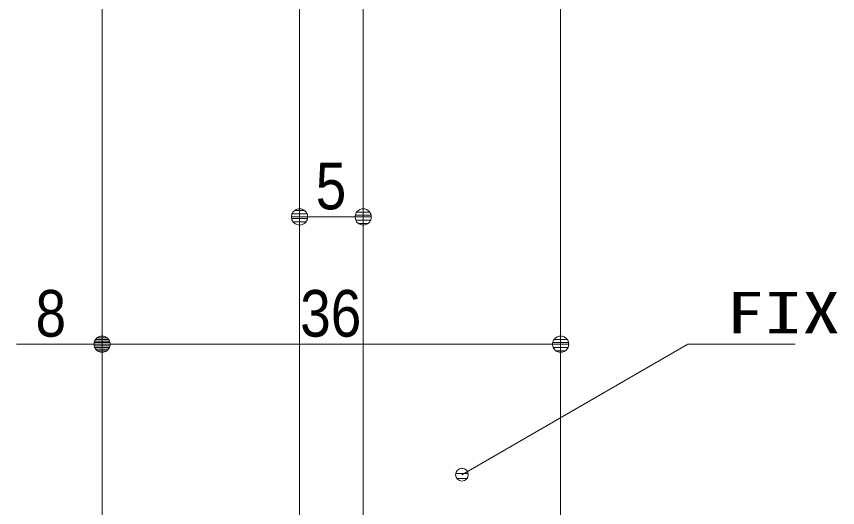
# Model space of a CAD drawing. Units: millimetres, scale not verified. Extents: x -6062 to 6062, y -3045 to 3045.
# Drawn here: x 923 to 1568, y -118 to 268 of the extents above; entities that cross this region are included whole.
import ezdxf
from ezdxf.enums import TextEntityAlignment as Align

# ---------------------------------------------------------------- set-up
doc = ezdxf.new("R2010")
doc.units = ezdxf.units.MM
doc.header["$LTSCALE"] = 20
doc.linetypes.add('CHAIN2', pattern=[12, 9, -1, 1, -1])
for name, color, linetype, lineweight in [('0-0_2寸法-3', 7, 'Continuous', 9), ('0-1_3一般', 7, 'Continuous', 9), ('0-4_0', 7, 'Continuous', 9), ('0-5_2寸法-1', 7, 'Continuous', 9)]:
    doc.layers.add(name, color=color, linetype=linetype, lineweight=lineweight)
doc.styles.add('ＭＳ ゴシック', font='')
doc.styles.add('ＭＳ Ｐゴシック', font='')
doc.styles.get('ＭＳ ゴシック').set_extended_font_data('MS Gothic')
doc.styles.get('ＭＳ Ｐゴシック').set_extended_font_data('MS PGothic')

# ---------------------------------------------------------------- blocks, each defined once
blk = doc.blocks.new('グループ-33')
at = {"layer": '0-1_3一般', "linetype": 'CHAIN2'}
blk.add_line((50363.7, 19926.8), (50363.7, 3255.3), dxfattribs=at)
at = {"layer": '0-1_3一般'}
for p, q in [((46163.7, 19804.9), (46163.9, 19804.9)), ((49943.7, 19804.9), (46163.7, 19804.9)), ((49943.7, 19504.9), (49943.7, 19804.9)), ((50783.7, 19804.9), (49943.7, 19804.9)), ((50783.7, 19504.9), (50783.7, 19804.9)), ((54563.7, 19804.9), (50783.7, 19804.9)), ((45963.7, 19604.9), (45963.9, 19604.9)), ((45963.7, 19604.9), (45963.7, 13404.9)), ((54763.7, 19604.9), (54763.9, 19604.9)), ((54763.7, 13404.9), (54763.7, 19604.9)), ((49523.7, 19504.9), (49523.9, 19504.9)), ((49523.7, 19504.9), (49943.7, 19504.9)), ((49943.7, 19504.9), (50303.7, 19504.9)), ((50363.7, 19564.9), (50363.9, 19564.9)), ((50423.7, 19504.9), (50423.9, 19504.9)), ((50423.7, 19504.9), (50783.7, 19504.9)), ((50783.7, 19504.9), (51203.7, 19504.9)), ((49463.7, 19444.9), (49463.9, 19444.9)), ((49463.7, 19404.9), (49463.7, 19444.9)), ((51263.7, 19444.9), (51263.9, 19444.9)), ((51263.7, 19444.9), (51263.7, 19404.9)), ((46863.7, 19304.9), (49363.7, 19304.9)), ((51363.7, 19304.9), (53863.7, 19304.9)), ((46463.7, 17924.9), (46463.7, 18904.9)), ((54263.7, 18904.9), (54263.7, 17924.9)), ((48613.7, 17584.9), (48613.7, 17705.9)), ((48673.7, 17765.9), (49403.7, 17765.9)), ((49463.7, 17705.9), (49463.7, 17525.9)), ((51263.7, 17525.9), (51263.7, 17705.9)), ((51323.7, 17765.9), (52053.7, 17765.9)), ((52113.7, 17705.9), (52113.7, 17584.9)), ((48553.7, 17524.9), (46863.7, 17524.9)), ((48913.7, 17465.9), (49403.7, 17465.9)), ((48913.7, 17284.9), (48913.7, 17465.9)), ((51323.7, 17465.9), (51813.7, 17465.9)), ((51813.7, 17465.9), (51813.7, 17284.9)), ((53863.7, 17524.9), (52173.7, 17524.9)), ((46863.7, 17224.9), (48853.7, 17224.9)), ((51873.7, 17224.9), (53863.7, 17224.9)), ((46463.7, 14004.9), (46463.7, 16824.9)), ((54263.7, 16824.9), (54263.7, 14004.9)), ((47795.5, 14204.9), (47673.7, 14204.9)), ((52931.9, 14204.9), (53053.7, 14204.9)), ((47613.7, 13804.9), (47613.7, 14144.9)), ((47854.9, 14153.2), (47903.7, 13810.8)), ((52872.4, 14153.2), (52823.7, 13810.8)), ((53113.7, 14144.9), (53113.7, 13804.9)), ((46863.7, 13604.9), (47413.7, 13604.9)), ((48563.7, 13504.8), (48364.3, 13554)), ((52163.7, 13504.8), (52363, 13554)), ((53313.7, 13604.9), (53863.7, 13604.9)), ((48913.7, 13264.9), (48913.7, 13520.6)), ((51813.7, 13264.9), (51813.7, 13520.6)), ((46163.7, 13204.9), (48853.7, 13204.9)), ((51873.7, 13204.9), (54563.7, 13204.9))]:
    blk.add_line(p, q, dxfattribs=at)
for points in [[(50303.7, 19504.9), (50363.7, 19564.9), (50423.7, 19504.9)], [(48843, 13554), (48643.7, 13504.8), (48563.7, 13504.8)], [(52163.7, 13504.8), (52083.7, 13504.8), (51884.3, 13554)]]:
    blk.add_lwpolyline(points, dxfattribs=at)
for centre, radius, start, end in [((46163.7, 19604.9), 200, 135, 180), ((46163.7, 19604.9), 200, 90, 135), ((54563.7, 19604.9), 200, 45, 90), ((54563.7, 19604.9), 200, 0, 45), ((49523.7, 19444.9), 60, 135, 180), ((49523.7, 19444.9), 60, 90, 135), ((51203.7, 19444.9), 60, 45, 90), ((51203.7, 19444.9), 60, 0, 45), ((49363.7, 19404.9), 100, 315, 0), ((51363.7, 19404.9), 100, 180, 225), ((46863.7, 18904.9), 400, 90, 135), ((49363.7, 19404.9), 100, 270, 315), ((51363.7, 19404.9), 100, 225, 270), ((53863.7, 18904.9), 400, 45, 90), ((46863.7, 18904.9), 400, 135, 180), ((53863.7, 18904.9), 400, 0, 45), ((46863.7, 17924.9), 400, 180, 225), ((53863.7, 17924.9), 400, 315, 0), ((48673.7, 17705.9), 60, 135, 180), ((48673.7, 17705.9), 60, 90, 135), ((49403.7, 17705.9), 60, 45, 90), ((49403.7, 17705.9), 60, 0, 45), ((51323.7, 17705.9), 60, 135, 180), ((51323.7, 17705.9), 60, 90, 135), ((52053.7, 17705.9), 60, 45, 90), ((52053.7, 17705.9), 60, 0, 45), ((46863.7, 17924.9), 400, 225, 270), ((48553.7, 17584.9), 60, 270, 315), ((48553.7, 17584.9), 60, 315, 0), ((52173.7, 17584.9), 60, 180, 225), ((52173.7, 17584.9), 60, 225, 270), ((53863.7, 17924.9), 400, 270, 315), ((49403.7, 17525.9), 60, 270, 315), ((49403.7, 17525.9), 60, 315, 0), ((51323.7, 17525.9), 60, 180, 225), ((51323.7, 17525.9), 60, 180, 225), ((51323.7, 17525.9), 60, 225, 270), ((51323.7, 17525.9), 60, 225, 270), ((48853.7, 17284.9), 60, 315, 0), ((51873.7, 17284.9), 60, 180, 225), ((46863.7, 16824.9), 400, 90, 135), ((48853.7, 17284.9), 60, 270, 315), ((51873.7, 17284.9), 60, 225, 270), ((53863.7, 16824.9), 400, 45, 90), ((46863.7, 16824.9), 400, 135, 180), ((53863.7, 16824.9), 400, 0, 45), ((47673.7, 14144.9), 60, 135, 180), ((47673.7, 14144.9), 60, 90, 135), ((47795.5, 14144.9), 60, 48.98559, 90), ((47795.5, 14144.9), 60, 7.97118, 48.98559), ((52931.9, 14144.9), 60, 131.01441, 172.02882), ((52931.9, 14144.9), 60, 90, 131.01441), ((53053.7, 14144.9), 60, 45, 90), ((53053.7, 14144.9), 60, 0, 45), ((46863.7, 14004.9), 400, 180, 225), ((53863.7, 14004.9), 400, 315, 0), ((47413.7, 13804.9), 200, 315, 0), ((48603.7, 14524.9), 1000, 225.573, 240.86329), ((52123.7, 14524.9), 1000, 299.13671, 314.427), ((53313.7, 13804.9), 200, 180, 225), ((46863.7, 14004.9), 400, 225, 270), ((53863.7, 14004.9), 400, 270, 315), ((47413.7, 13804.9), 200, 270, 315), ((48603.7, 14524.9), 1000, 240.86329, 256.15358), ((48603.7, 14524.9), 1000, 283.84642, 284.44683), ((48603.7, 14524.9), 1000, 284.44683, 285.04724), ((48873.7, 13520.6), 40, 52.52362, 105.04724), ((48873.7, 13520.6), 40, 0, 52.52362), ((51853.7, 13520.6), 40, 127.47638, 180), ((51853.7, 13520.6), 40, 74.95276, 127.47638), ((52123.7, 14524.9), 1000, 254.95276, 255.55317), ((52123.7, 14524.9), 1000, 255.55317, 256.15358), ((52123.7, 14524.9), 1000, 283.84642, 299.13671), ((53313.7, 13804.9), 200, 225, 270), ((46163.7, 13404.9), 200, 180, 225), ((54563.7, 13404.9), 200, 315, 0), ((46163.7, 13404.9), 200, 225, 270), ((48853.7, 13264.9), 60, 270, 315), ((48853.7, 13264.9), 60, 315, 0), ((51873.7, 13264.9), 60, 180, 225), ((51873.7, 13264.9), 60, 225, 270), ((54563.7, 13404.9), 200, 270, 315)]:
    blk.add_arc(centre, radius, start, end, dxfattribs=at)
blk = doc.blocks.new('グループ-40')
at = {"layer": '0-1_3一般'}
for p, q in [((55563.7, -40000), (55563.7, 18204.9)), ((62763.7, 18204.9), (62763.7, -40000))]:
    blk.add_line(p, q, dxfattribs=at)
blk.add_lwpolyline([(59663.7, 9404.9), (59663.7, -31200), (58663.7, -31200), (58663.7, 9404.9)], close=True, dxfattribs=at)
blk = doc.blocks.new('グループ-58')
at = {"layer": '0-1_3一般'}
for name in ['グループ-33', 'グループ-40']:
    blk.add_blockref(name, (0, 0), dxfattribs=at)
blk = doc.blocks.new('グループ-59')
at = {"layer": '0-1_3一般'}
blk.add_blockref('グループ-58', (0, 0), dxfattribs=at)
blk = doc.blocks.new('_Dot')
at = {"layer": '0-4_0'}
for p, q in [((-10, 0), (-20, 0)), ((9.78, 2), (-9.78, 2)), ((7.99, 6), (-7.99, 6)), ((9.16, -3.98), (-9.16, -3.98)), ((6, -7.98), (-6, -7.98))]:
    blk.add_line(p, q, dxfattribs=at)
for points in [[(10, 0), (9.92, 1.25), (9.69, 2.49), (9.3, 3.68), (8.76, 4.82), (8.09, 5.88), (7.29, 6.85), (6.37, 7.71), (5.36, 8.44), (4.26, 9.05), (3.09, 9.51), (1.87, 9.82), (0.63, 9.98), (-0.63, 9.98), (-1.87, 9.82), (-3.09, 9.51), (-4.26, 9.05), (-5.36, 8.44), (-6.37, 7.71), (-7.29, 6.85), (-8.09, 5.88), (-8.76, 4.82), (-9.3, 3.68), (-9.69, 2.49), (-9.92, 1.25), (-10, 0), (0, 0)], [(-10, 0), (-9.92, -1.25), (-9.69, -2.49), (-9.3, -3.68), (-8.76, -4.82), (-8.09, -5.88), (-7.29, -6.85), (-6.37, -7.71), (-5.36, -8.44), (-4.26, -9.05), (-3.09, -9.51), (-1.87, -9.82), (-0.63, -9.98), (0.63, -9.98), (1.87, -9.82), (3.09, -9.51), (4.26, -9.05), (5.36, -8.44), (6.37, -7.71), (7.29, -6.85), (8.09, -5.88), (8.76, -4.82), (9.3, -3.68), (9.69, -2.49), (9.92, -1.25), (10, 0), (0, 0)]]:
    blk.add_lwpolyline(points, close=True, dxfattribs=at)

msp = doc.modelspace()

# ---------------------------------------------------------------- linework, layer by layer
at = {"layer": '0-0_2寸法-3'}
for p, q in [((1273.36, -87.24), (1273.01, -87.24)), ((1273.36, -87.24), (1273.01, -87.24)), ((1278.08, -91.24), (1268.29, -91.24)), ((1277.18, -95.24), (1269.19, -95.24))]:
    msp.add_line(p, q, dxfattribs=at)
msp.add_lwpolyline([(1273.18, -92.23), (1450.68, 10.25), (1534.8, 10.25)], dxfattribs=at)
msp.add_circle((1273.18, -92.23), 5.01, dxfattribs=at)
msp.add_circle((1273.18, -92.23), 5.01, dxfattribs=at)
at = {"layer": '0-5_2寸法-1'}
for p, q in [((1145.68, 130.25), (1145.88, 130.25)), ((1195.68, 130.25), (1195.88, 130.25)), ((1182.97, 110.25), (1158.4, 110.25)), ((990.68, 30.25), (990.88, 30.25)), ((990.68, 30.25), (990.88, 30.25)), ((1350.68, 30.25), (1350.88, 30.25)), ((923.4, 10.25), (977.97, 10.25)), ((1337.97, 10.25), (1003.4, 10.25))]:
    msp.add_line(p, q, dxfattribs=at)

# ---------------------------------------------------------------- block references
at = {"layer": '0-1_3一般', "xscale": 0.05, "yscale": 0.05}
msp.add_blockref('グループ-59', (-1787.5, 0), dxfattribs=at)
at = {"layer": '0-5_2寸法-1', "xscale": 0.6356201, "yscale": 0.6356201, "rotation": 180}
for p in [(1145.68, 110.25), (990.68, 10.25)]:
    msp.add_blockref('_Dot', p, dxfattribs=at)
at = {"layer": '0-5_2寸法-1', "xscale": 0.6356201, "yscale": 0.6356201}
for p in [(1195.68, 110.25), (990.68, 10.25), (1350.68, 10.25)]:
    msp.add_blockref('_Dot', p, dxfattribs=at)

# ---------------------------------------------------------------- texts
at = {"layer": '0-0_2寸法-3', "style": 'ＭＳ ゴシック', "width": 1.35}
msp.add_text(' FIX', height=32.55, dxfattribs=at).set_placement((1450.68, 8.99), align=Align.BOTTOM_LEFT)
at = {"layer": '0-5_2寸法-1', "style": 'ＭＳ Ｐゴシック', "width": 0.9}
for s, p in [('5', (1158.39, 105.19)), ('8', (938.39, 5.19)), ('36', (1146.19, 5.19))]:
    msp.add_text(s, height=36.66, dxfattribs=at).set_placement(p, align=Align.BOTTOM_LEFT)

doc.saveas('drawing.dxf')
